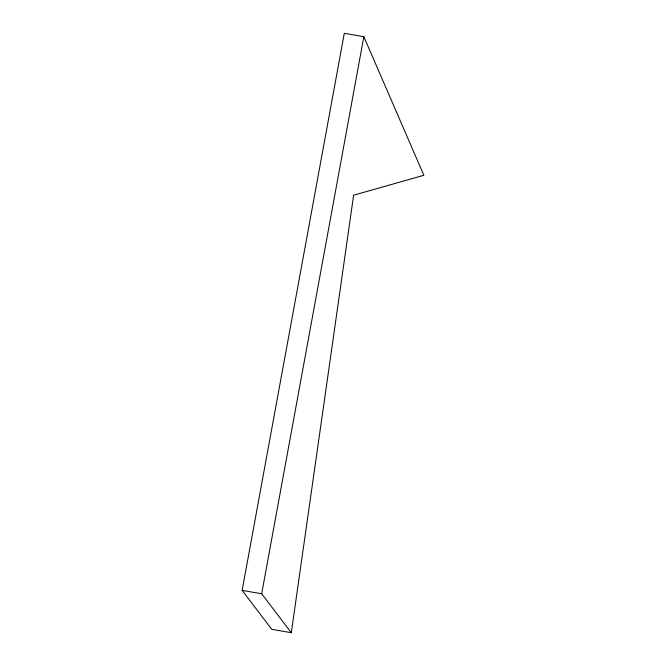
<?xml version="1.0" encoding="UTF-8"?>
<svg xmlns="http://www.w3.org/2000/svg" width="666" height="666" viewBox="0 0 666 666"><rect width="100%" height="100%" fill="white"/><g stroke="black" fill="none" stroke-linecap="round" stroke-linejoin="round"><path stroke-width="1" d="M291.3 632.7L353.621 195.221L423.867 175.283L363.844 36.688L344.297 33.3L242.133 590.376L271.753 629.312L291.3 632.7L261.671 593.764L242.133 590.376M261.671 593.764L363.844 36.688"/></g></svg>
